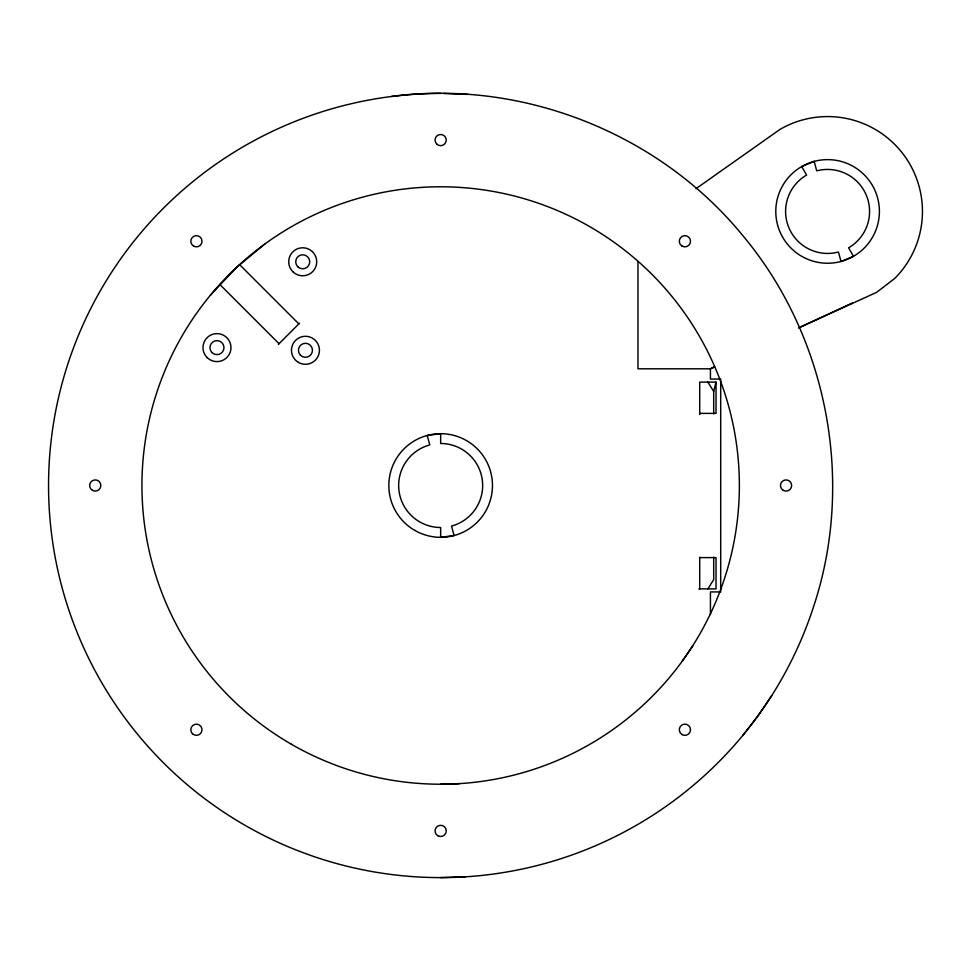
<?xml version="1.0" encoding="UTF-8"?>
<svg xmlns="http://www.w3.org/2000/svg" width="971" height="971" viewBox="0 0 971 971"><rect width="100%" height="100%" fill="white"/><g stroke="black" fill="none" stroke-linecap="round" stroke-linejoin="round"><path stroke-width="1.46" d="M713.697 413.864L713.697 391.447L716.028 382.113L699.703 382.113L699.703 414.556M707.92 588.887L713.697 579.553L713.697 557.136M692.869 645.557L682.334 661.081M771.727 695.6L757.878 715.979L742.779 735.435M210.501 295.099L236.171 267.753L265.083 243.83M278.386 344.353L299.505 323.222M696.037 188.641L780.162 129.289A94.855 94.855 0 0 1 894.667 278.507L876.704 292.295L799.121 327.676M798.49 327.955L852.672 302.843M391.507 96.481C522.264 79.076 659.382 133.367 742.779 235.565C827.535 336.634 855.172 481.495 813.577 606.669A392.102 392.102 0 0 1 359.136 869.033A392.102 392.102 0 0 1 50.698 444.512A392.102 392.102 0 0 1 440.652 93.398M440.652 877.602L465.279 876.837M440.652 784.216L459.417 783.633M699.703 413.391L716.028 413.391L716.028 382.113M699.703 557.609L716.028 557.609L716.028 588.887L698.865 588.887M443.589 93.483L467.913 94.418M239.643 264.682L298.85 323.889M219.847 284.491L279.041 343.685M707.871 382.113L713.697 391.447M710.432 614.522L710.432 591.922L720.7 591.922L720.7 379.078L710.432 379.078L710.432 368.81L714.559 366.904L710.432 368.81L637.959 368.81L637.959 261.405M699.703 557.257L699.703 588.887M814.183 161.392L801.694 166.563A51.803 51.803 0 0 0 801.694 256.295A51.803 51.803 0 0 0 879.398 211.435A51.803 51.803 0 0 0 801.694 166.563L806.585 175.059A42.008 42.008 0 0 0 838.459 252.011L840.995 261.478L853.497 256.295L848.593 247.811A42.008 42.008 0 0 0 816.72 170.86L814.183 161.392M440.652 433.697L427.252 435.457L429.789 444.924A42.008 42.008 0 0 0 440.652 527.508L440.652 537.303L454.064 535.543L451.527 526.076A42.008 42.008 0 0 0 440.652 443.492L440.652 433.697M291.3 744.199A298.716 298.716 0 0 0 739.368 485.5A298.716 298.716 0 0 0 291.3 226.801A298.716 298.716 0 0 0 291.3 744.199M414.751 530.372A51.803 51.803 0 0 0 492.467 485.5A51.803 51.803 0 0 0 414.751 440.628A51.803 51.803 0 0 0 414.751 530.372M436.695 144.048A5.595 5.595 0 0 0 446.065 141.535A5.595 5.595 0 0 0 439.208 134.678A5.595 5.595 0 0 0 436.695 144.048M682.103 246.112A5.595 5.595 0 0 0 690.502 241.257A5.595 5.595 0 0 0 682.103 236.402A5.595 5.595 0 0 0 682.103 246.112M783.269 490.355A5.595 5.595 0 0 0 791.668 485.5A5.595 5.595 0 0 0 783.269 480.645A5.595 5.595 0 0 0 783.269 490.355M682.103 734.598A5.595 5.595 0 0 0 690.502 729.743A5.595 5.595 0 0 0 682.103 724.888A5.595 5.595 0 0 0 682.103 734.598M437.86 835.764A5.595 5.595 0 0 0 446.259 830.909A5.595 5.595 0 0 0 437.86 826.054A5.595 5.595 0 0 0 437.86 835.764M192.452 733.7A5.595 5.595 0 0 0 201.822 731.187A5.595 5.595 0 0 0 194.965 724.33A5.595 5.595 0 0 0 192.452 733.7M92.451 490.355A5.595 5.595 0 0 0 100.85 485.5A5.595 5.595 0 0 0 92.451 480.645A5.595 5.595 0 0 0 92.451 490.355M193.617 246.112A5.595 5.595 0 0 0 202.017 241.257A5.595 5.595 0 0 0 193.617 236.402A5.595 5.595 0 0 0 193.617 246.112M298.449 362.414A14.007 14.007 0 0 0 319.447 350.288A14.007 14.007 0 0 0 298.449 338.163A14.007 14.007 0 0 0 298.449 362.414M292.817 271.686A14.007 14.007 0 0 0 316.243 265.399A14.007 14.007 0 0 0 299.08 248.26A14.007 14.007 0 0 0 292.817 271.686M207.078 357.522A14.007 14.007 0 0 0 230.491 351.235A14.007 14.007 0 0 0 213.341 334.097A14.007 14.007 0 0 0 207.078 357.522M300.5 355.24A7.003 7.003 0 0 0 312.213 352.097A7.003 7.003 0 0 0 303.632 343.528A7.003 7.003 0 0 0 300.5 355.24M212.018 352.57A7.003 7.003 0 0 0 223.731 349.426A7.003 7.003 0 0 0 215.149 340.857A7.003 7.003 0 0 0 212.018 352.57M297.769 266.734A7.003 7.003 0 0 0 309.482 263.59A7.003 7.003 0 0 0 300.901 255.021A7.003 7.003 0 0 0 297.769 266.734"/></g></svg>
